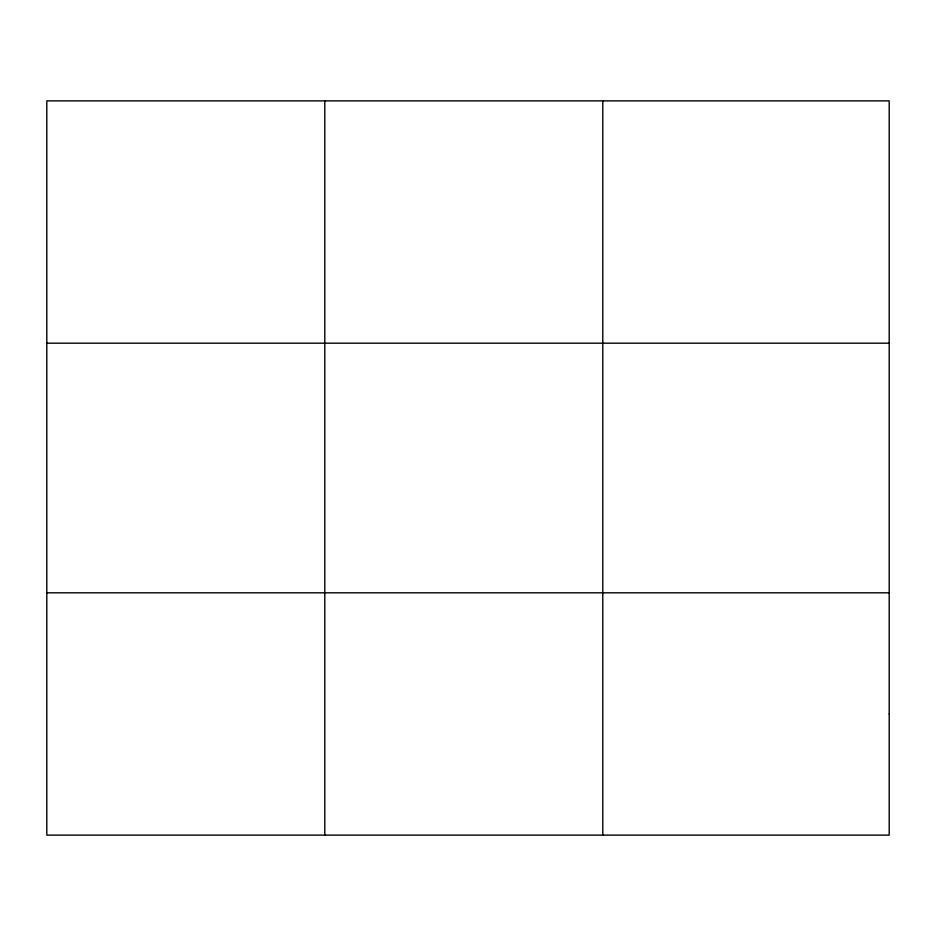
<?xml version="1.0" encoding="UTF-8"?>
<svg xmlns="http://www.w3.org/2000/svg" width="936" height="936" viewBox="0 0 936 936"><rect width="100%" height="100%" fill="white"/><g stroke="black" fill="none" stroke-linecap="round" stroke-linejoin="round"><path stroke-width="1.4" d="M324.792 100.889L324.792 835.111M602.784 100.889L602.784 835.111M46.8 343.184L889.2 343.184M46.8 592.816L889.2 592.816M889.2 713.969L889.2 835.111L46.8 835.111L46.8 100.889L889.2 100.889L889.2 713.969"/></g></svg>
